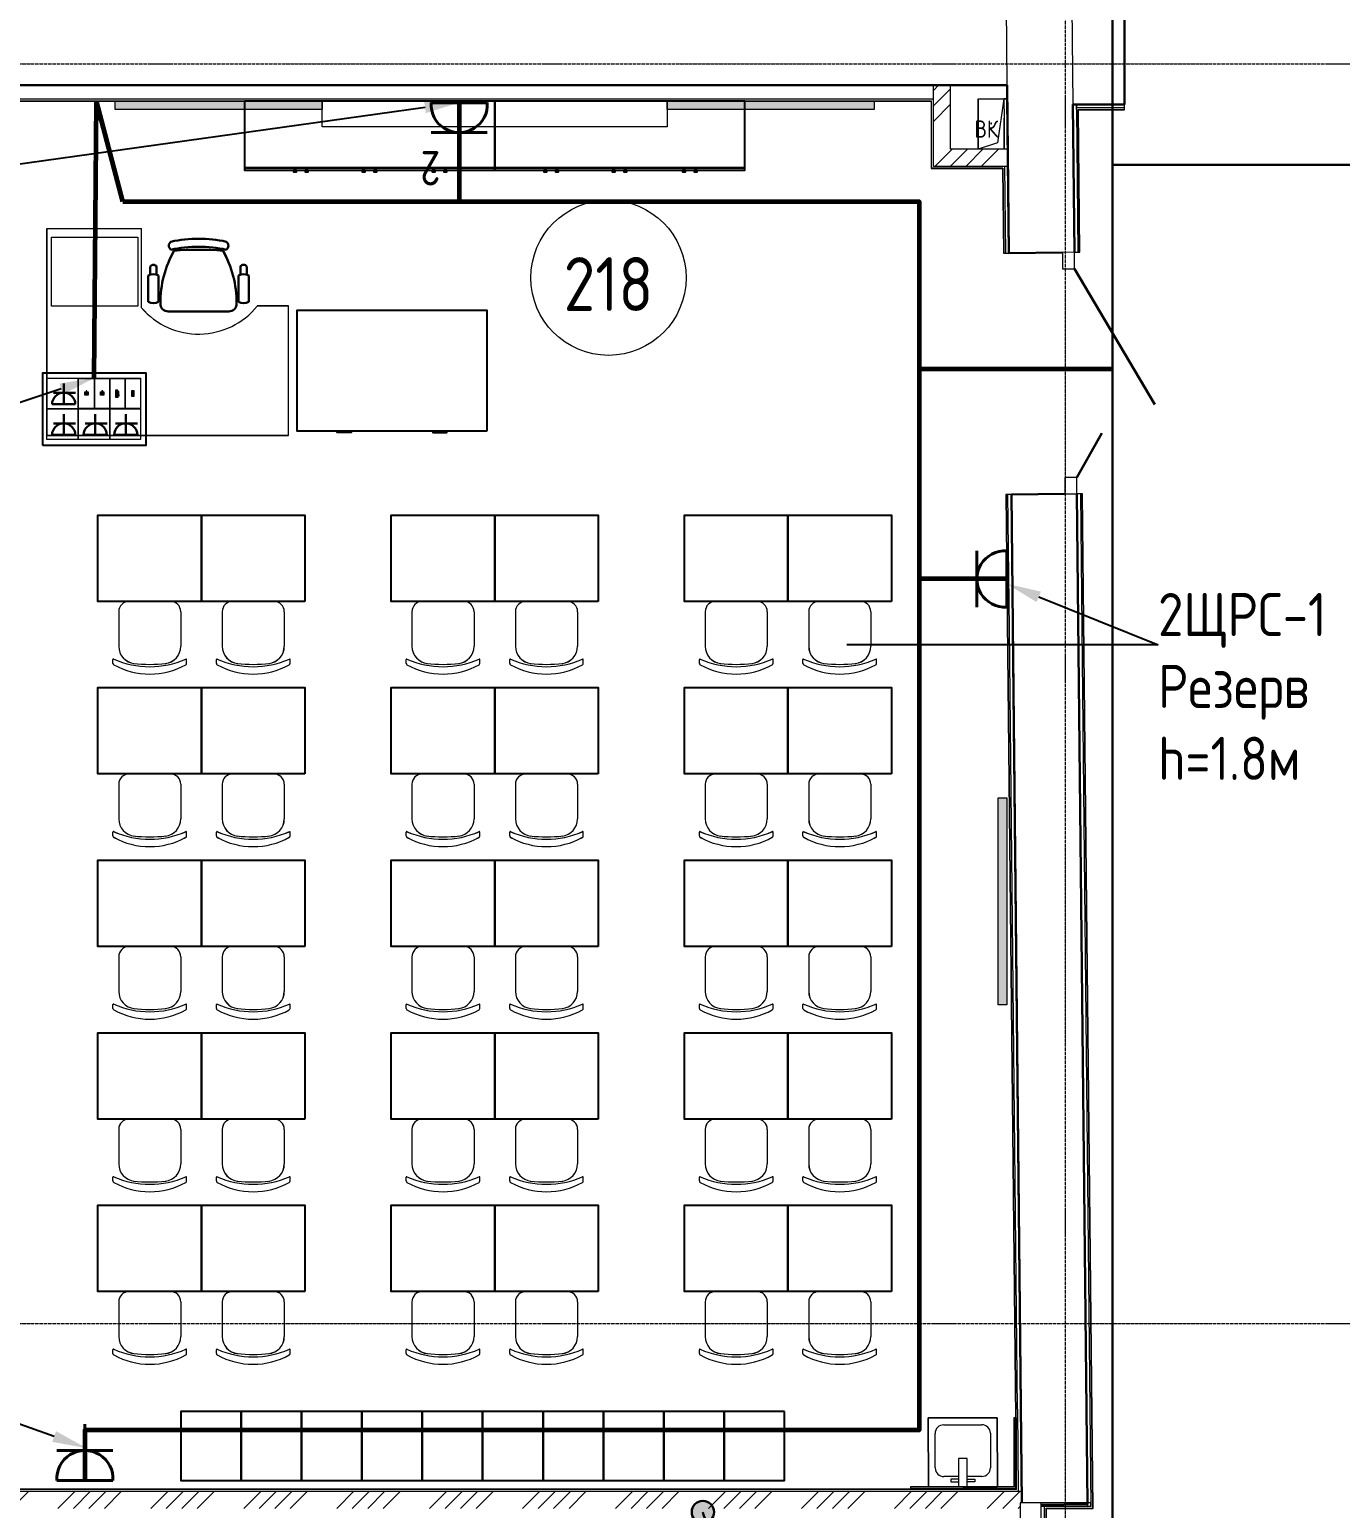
# Model space of a CAD drawing. Header units: millimetres. Extents: x -32 to 417638015, y -35 to 175284279.
# Drawn here: x 784760 to 792359, y 63641 to 72212 of the extents above; entities that cross this region are included whole.
import ezdxf
from ezdxf import colors
from ezdxf.entities.mleader import LeaderData, LeaderLine
from ezdxf.math import Vec2, Vec3

# ---------------------------------------------------------------- set-up
doc = ezdxf.new("R2010")
doc.units = ezdxf.units.MM
doc.linetypes.add('ADSK_Линия сетки', pattern=[25, 20, -2.5, 0, -2.5])
for name, color, linetype, lineweight in [('_ЭМ_В полу', 26, 'Кабель в трубе', 60), ('_ЭМ_гофра', 5, 'Continuous', 60), ('_ЭМ_ТХобщее_слой', 7, 'Continuous', 30), ('Аннотация', 7, 'Continuous', 18), ('Двери', 7, 'Continuous', 9), ('Обобщенные модели', 7, 'Continuous', 18), ('Оси', 253, 'Continuous', 9), ('Сантехника', 7, 'Continuous', 18), ('Стены внутренние', 7, 'Continuous', 18), ('Стены несущие', 7, 'Continuous', 30), ('Стены отделка', 7, 'Continuous', 30), ('Стены перегородки', 7, 'Continuous', 30), ('Стены штриховка', 7, 'Continuous', 9), ('ТХ', 5, 'Continuous', 0), ('ШТРИХОВКА', 252, 'Continuous', 15), ('Электро', 250, 'Continuous', 25), ('ЭМ', 5, 'Continuous', 40), ('ЭМ_Лоток 1_2', 162, 'Continuous', 30), ('ЭОМ_Кабель Быт. розеток', 5, 'Continuous', 30), ('ЭОМ_Кабель для СУП', 150, 'Continuous', 9), ('ЭОМ_Кабельный вывод', 1, 'Continuous', 35)]:
    doc.layers.add(name, color=color, linetype=linetype, lineweight=lineweight)
for name, color, linetype in [('_ЭМ_Надписи', 7, 'Continuous'), ('PDF _СС_розетки', 7, 'Continuous'), ('ВНУТРЯНКА', 1, 'Continuous'), ('ЭОМ_Лотки рабочие', 5, 'Continuous')]:
    doc.layers.add(name, color=color, linetype=linetype)
doc.layers.add('PDF _ЭОМ _розетки', color=7, linetype='Continuous', true_color=0xeb0000)
doc.layers.add('Линии', color=7, linetype='Continuous', lineweight=9, true_color=0x00a600)
doc.styles.add('ELine', font='txt.shx')
doc.styles.add('GOST Common', font='GOST_Common.ttf', dxfattribs={"width": 0.9, "height": 350})
doc.styles.add('GOST Common_5', font='GOST_Common.ttf', dxfattribs={"width": 0.9, "height": 200})
doc.styles.add('ЭОМ', font='isocpeur.ttf', dxfattribs={"width": 0.85, "height": 250})
doc.linetypes.add('Cable in the tray', pattern='A,5,[130,ltypeshp.shx,S=1,R=0,X=0,Y=0],1.5,[130,ltypeshp.shx,S=1.5,R=90,X=0,Y=-1],1,[130,ltypeshp.shx,S=1,R=0,X=0.5,Y=0],5', length=12.5)
doc.linetypes.add('TRAY', pattern='A,12.119257,["_",ELine,S=4.5,R=90,X=0,Y=-1.555839],0.750382,["_",ELine,S=4.5,R=0,X=0,Y=-0.805849],1.314849,["_",ELine,S=4.5,R=0,X=0,Y=-0.805849],2.250029,["_",ELine,S=4.5,R=90,X=0,Y=-1.555839],13.565483', length=30)
doc.linetypes.add('Кабель в трубе', pattern='A,8,[133,ltypeshp.shx,S=1,R=0,X=10,Y=1.3],-3,[130,ltypeshp.shx,S=1.5,R=-45,X=-1.5,Y=0],8', length=19)
pattern_1 = [(45, (686.36, 338.7), (-269.408, 269.408), []), (45, (776.16, 338.7), (-269.408, 269.408), []), (45, (865.96, 338.7), (-269.408, 269.408), []), (45, (955.77, 338.7), (-269.408, 269.408), [])]

# ---------------------------------------------------------------- blocks, each defined once
blk = doc.blocks.new('Стул ученич штабелир №5-7')
at = {"color": 0, "linetype": 'ByBlock', "lineweight": -2}
for p, q in [((-120.1, 0), (120.1, 0)), ((-120.1, 0), (120.1, 0)), ((-179.9, -60), (-179.9, -260.3)), ((-179.9, -60), (-179.9, -260.3)), ((180.1, -60), (180.1, -260.3)), ((180.1, -60), (180.1, -260.3)), ((-213.4, -359), (-213.4, -337.3)), ((-213.4, -359), (-213.4, -337.3)), ((213.6, -359), (213.6, -337.3)), ((213.6, -359), (213.6, -337.3))]:
    blk.add_line(p, q, dxfattribs=at)
for centre, radius, start, end in [((-119.9, -60), 60, 90, 180), ((-119.9, -60), 60, 90, 180), ((120.1, -60), 60, 0, 90), ((120.1, -60), 60, 0, 90), ((-210.4, -337.3), 3, 63.89783, 180), ((-210.4, -337.3), 3, 63.89783, 180), ((0.1, 142.3), 520.8, 246.31951, 293.68049), ((0.1, 142.3), 520.8, 246.31951, 293.68049), ((-79.9, -260.3), 100, 180, 264.25844), ((-79.9, -260.3), 100, 180, 264.25844), ((80.1, -260.3), 100, 275.74156, 0), ((80.1, -260.3), 100, 275.74156, 0), ((210.6, -337.3), 3, 0, 116.10217), ((210.6, -337.3), 3, 0, 116.10217), ((-203.4, -359), 10, 180, 238.06825), ((-203.4, -359), 10, 180, 238.06825), ((0.1, 9), 430.5, 240.99166, 299.00834), ((0.1, 9), 430.5, 240.99166, 299.00834), ((0.1, 435.5), 800.4, 263.24698, 276.75302), ((0.1, 435.5), 800.4, 263.24698, 276.75302), ((203.6, -359), 10, 301.93175, 0), ((203.6, -359), 10, 301.93175, 0)]:
    blk.add_arc(centre, radius, start, end, dxfattribs=at)
blk = doc.blocks.new('Тх 2 этаж')
at = {"lineweight": 0, "true_color": 0x939598}
h = blk.add_hatch(color=252, dxfattribs=at)
h.dxf.hatch_style = 1
h.paths.add_polyline_path([(2066.5, 18042.9), (2066.5, 17992.9), (866.5, 17992.9), (866.5, 18042.9)])
h = blk.add_hatch(color=252, dxfattribs=at)
h.dxf.hatch_style = 1
h.paths.add_polyline_path([(5266.5, 18042.9), (5266.5, 17992.9), (4066.5, 17992.9), (4066.5, 18042.9)])
h = blk.add_hatch(color=252, dxfattribs=at)
h.dxf.hatch_style = 1
h.paths.add_polyline_path([(6035.1, 12804.9), (5985.1, 12804.9), (5985.1, 14004.9), (6035.1, 14004.9)])
at = {"color": 252, "linetype": 'Continuous', "true_color": 0x939598}
for p, q in [((1616.5, 17654.9), (3066.5, 17654.9)), ((3066.5, 17654.9), (4516.5, 17654.9)), ((1069.6, 17082.1), (1069.6, 17036.5)), ((1106.3, 17082), (1106.3, 17036.3)), ((1592, 17082), (1592, 17036.3)), ((1628.7, 17082.1), (1628.7, 17036.5)), ((1057.5, 17030.7), (1057.5, 16879.5)), ((1117.8, 17030.7), (1117.8, 16879.5)), ((1580.5, 17030.7), (1580.5, 16879.5)), ((1640.7, 17030.7), (1640.7, 16879.5)), ((1174.1, 16823.3), (1524.2, 16823.3))]:
    blk.add_line(p, q, dxfattribs=at)
at = {"color": 252, "linetype": 'Continuous', "lineweight": 5, "true_color": 0x939598}
for p, q in [((470.8, 16104.9), (470.8, 17304.9)), ((470.8, 17304.9), (1018.7, 17304.9)), ((1018.7, 16843.9), (1018.7, 17304.9)), ((1870.8, 16854.9), (1689.9, 16854.9)), ((1870.8, 16104.9), (1870.8, 16854.9)), ((1870.8, 16104.9), (1870.8, 16854.9)), ((1870.8, 16104.9), (470.8, 16104.9)), ((470.8, 16104.9), (1870.8, 16104.9))]:
    blk.add_line(p, q, dxfattribs=at)
at = {"color": 252, "lineweight": 0, "true_color": 0x939598}
for points in [[(2066.5, 18042.9), (2066.5, 17992.9), (866.5, 17992.9), (866.5, 18042.9), (2066.5, 18042.9)], [(5266.5, 18042.9), (5266.5, 17992.9), (4066.5, 17992.9), (4066.5, 18042.9), (5266.5, 18042.9)], [(6035.1, 12804.9), (5985.1, 12804.9), (5985.1, 14004.9), (6035.1, 14004.9), (6035.1, 12804.9)]]:
    blk.add_lwpolyline(points, dxfattribs=at)
at = {"color": 252, "linetype": 'Continuous', "true_color": 0x939598}
for points in [[(1616.5, 18042.9), (1616.5, 17642.9), (3066.5, 17642.9), (3066.5, 18042.9)], [(3066.5, 18042.9), (3066.5, 17642.9), (4516.5, 17642.9), (4516.5, 18042.9)], [(1917.8, 17642.9), (1900.5, 17642.9), (1900.5, 17632.6), (1917.8, 17632.6)], [(1985.5, 17642.9), (1968.1, 17642.9), (1968.1, 17632.6), (1985.5, 17632.6)], [(2314.7, 17642.9), (2297.3, 17642.9), (2297.3, 17632.6), (2314.7, 17632.6)], [(2382.4, 17642.9), (2365, 17642.9), (2365, 17632.6), (2382.4, 17632.6)], [(2721.7, 17642.9), (2704.4, 17642.9), (2704.4, 17632.6), (2721.7, 17632.6)], [(2789.4, 17642.9), (2772, 17642.9), (2772, 17632.6), (2789.4, 17632.6)], [(3367.8, 17642.9), (3350.5, 17642.9), (3350.5, 17632.6), (3367.8, 17632.6)], [(3435.5, 17642.9), (3418.1, 17642.9), (3418.1, 17632.6), (3435.5, 17632.6)], [(3764.7, 17642.9), (3747.3, 17642.9), (3747.3, 17632.6), (3764.7, 17632.6)], [(3832.4, 17642.9), (3815, 17642.9), (3815, 17632.6), (3832.4, 17632.6)], [(4171.7, 17642.9), (4154.4, 17642.9), (4154.4, 17632.6), (4171.7, 17632.6)], [(4239.4, 17642.9), (4222, 17642.9), (4222, 17632.6), (4239.4, 17632.6)], [(3020.8, 16129.9), (1920.8, 16129.9), (1920.8, 16829.9), (3020.8, 16829.9)]]:
    blk.add_lwpolyline(points, close=True, dxfattribs=at)
at = {"color": 252, "linetype": 'Continuous', "lineweight": 5, "true_color": 0x939598}
for points in [[(4066.5, 17892.9), (2066.5, 17892.9), (2066.5, 18042.9), (4066.5, 18042.9)], [(497.2, 17253.6), (997.2, 17253.6), (997.2, 16853.6), (497.2, 16853.6)]]:
    blk.add_lwpolyline(points, close=True, dxfattribs=at)
at = {"color": 252, "linetype": 'Continuous', "true_color": 0x939598}
for points in [[(2234.1, 16129.9), (2234.1, 16120.9), (2152.3, 16120.9), (2152.3, 16129.9)], [(2707.5, 16129.9), (2707.5, 16120.9), (2789.4, 16120.9), (2789.4, 16129.9)]]:
    blk.add_lwpolyline(points, dxfattribs=at)
at = {"color": 252, "true_color": 0x939598}
for points in [[(1366.5, 15142.9), (766.5, 15142.9), (766.5, 15642.9), (1366.5, 15642.9)], [(1966.5, 15142.9), (1366.5, 15142.9), (1366.5, 15642.9), (1966.5, 15642.9)], [(3066.5, 15142.9), (2466.5, 15142.9), (2466.5, 15642.9), (3066.5, 15642.9)], [(3666.5, 15142.9), (3066.5, 15142.9), (3066.5, 15642.9), (3666.5, 15642.9)], [(4766.5, 15142.9), (4166.5, 15142.9), (4166.5, 15642.9), (4766.5, 15642.9)], [(5366.5, 15142.9), (4766.5, 15142.9), (4766.5, 15642.9), (5366.5, 15642.9)], [(1366.5, 14142.9), (766.5, 14142.9), (766.5, 14642.9), (1366.5, 14642.9)], [(1966.5, 14142.9), (1366.5, 14142.9), (1366.5, 14642.9), (1966.5, 14642.9)], [(3066.5, 14142.9), (2466.5, 14142.9), (2466.5, 14642.9), (3066.5, 14642.9)], [(3666.5, 14142.9), (3066.5, 14142.9), (3066.5, 14642.9), (3666.5, 14642.9)], [(4766.5, 14142.9), (4166.5, 14142.9), (4166.5, 14642.9), (4766.5, 14642.9)], [(5366.5, 14142.9), (4766.5, 14142.9), (4766.5, 14642.9), (5366.5, 14642.9)], [(1366.5, 13142.9), (766.5, 13142.9), (766.5, 13642.9), (1366.5, 13642.9)], [(1966.5, 13142.9), (1366.5, 13142.9), (1366.5, 13642.9), (1966.5, 13642.9)], [(3066.5, 13142.9), (2466.5, 13142.9), (2466.5, 13642.9), (3066.5, 13642.9)], [(3666.5, 13142.9), (3066.5, 13142.9), (3066.5, 13642.9), (3666.5, 13642.9)], [(4766.5, 13142.9), (4166.5, 13142.9), (4166.5, 13642.9), (4766.5, 13642.9)], [(5366.5, 13142.9), (4766.5, 13142.9), (4766.5, 13642.9), (5366.5, 13642.9)], [(1366.5, 12142.9), (766.5, 12142.9), (766.5, 12642.9), (1366.5, 12642.9)], [(1966.5, 12142.9), (1366.5, 12142.9), (1366.5, 12642.9), (1966.5, 12642.9)], [(3066.5, 12142.9), (2466.5, 12142.9), (2466.5, 12642.9), (3066.5, 12642.9)], [(3666.5, 12142.9), (3066.5, 12142.9), (3066.5, 12642.9), (3666.5, 12642.9)], [(4766.5, 12142.9), (4166.5, 12142.9), (4166.5, 12642.9), (4766.5, 12642.9)], [(5366.5, 12142.9), (4766.5, 12142.9), (4766.5, 12642.9), (5366.5, 12642.9)], [(1366.5, 11142.9), (766.5, 11142.9), (766.5, 11642.9), (1366.5, 11642.9)], [(1966.5, 11142.9), (1366.5, 11142.9), (1366.5, 11642.9), (1966.5, 11642.9)], [(3066.5, 11142.9), (2466.5, 11142.9), (2466.5, 11642.9), (3066.5, 11642.9)], [(3666.5, 11142.9), (3066.5, 11142.9), (3066.5, 11642.9), (3666.5, 11642.9)], [(4766.5, 11142.9), (4166.5, 11142.9), (4166.5, 11642.9), (4766.5, 11642.9)], [(5366.5, 11142.9), (4766.5, 11142.9), (4766.5, 11642.9), (5366.5, 11642.9)]]:
    blk.add_lwpolyline(points, close=True, dxfattribs=at)
for points in [[(1596.5, 10447.8), (1246.5, 10447.8), (1246.5, 10047.8), (1596.5, 10047.8), (1596.5, 10447.8)], [(1946.5, 10447.8), (1596.5, 10447.8), (1596.5, 10047.8), (1946.5, 10047.8), (1946.5, 10447.8)], [(2296.5, 10447.8), (1946.5, 10447.8), (1946.5, 10047.8), (2296.5, 10047.8), (2296.5, 10447.8)], [(2646.5, 10447.8), (2296.5, 10447.8), (2296.5, 10047.8), (2646.5, 10047.8), (2646.5, 10447.8)], [(2996.5, 10447.8), (2646.5, 10447.8), (2646.5, 10047.8), (2996.5, 10047.8), (2996.5, 10447.8)], [(3346.5, 10447.8), (2996.5, 10447.8), (2996.5, 10047.8), (3346.5, 10047.8), (3346.5, 10447.8)], [(3696.5, 10447.8), (3346.5, 10447.8), (3346.5, 10047.8), (3696.5, 10047.8), (3696.5, 10447.8)], [(4046.5, 10447.8), (3696.5, 10447.8), (3696.5, 10047.8), (4046.5, 10047.8), (4046.5, 10447.8)], [(4396.5, 10447.8), (4046.5, 10447.8), (4046.5, 10047.8), (4396.5, 10047.8), (4396.5, 10447.8)], [(4746.5, 10447.8), (4396.5, 10447.8), (4396.5, 10047.8), (4746.5, 10047.8), (4746.5, 10447.8)]]:
    blk.add_lwpolyline(points, dxfattribs=at)
at = {"color": 252, "linetype": 'Continuous', "true_color": 0x939598}
for centre, radius, start, end in [((1349.9, 16497.6), 747.5, 77.60199, 102.39777), ((1752.6, 16871.7), 624.5, 150.90677, 180.12147), ((1205.2, 17204.4), 28.1, 124.29147, 235.70827), ((1349.9, 16451.1), 747.5, 77.60199, 102.39777), ((1349.9, 15419.3), 1761.9, 85.39382, 94.65462), ((945.7, 16871.7), 624.5, 359.87797, 29.10589), ((1494.5, 17204.4), 28.1, 304.29007, 55.70964), ((1087.9, 17073.5), 20.2, 24.89545, 155.33537), ((1610.4, 17073.6), 20.2, 24.89545, 155.33537), ((1087.7, 16980.7), 58.4, 58.95098, 121.04877), ((1610.6, 16980.7), 58.4, 58.95101, 121.04877), ((1087.7, 16929.6), 58.4, 238.95097, 301.04877), ((1173.5, 16868.7), 45.4, 177.81347, 270.74787), ((1524.8, 16868.7), 45.4, 269.25187, 2.18664), ((1610.6, 16929.6), 58.4, 238.95097, 301.04877)]:
    blk.add_arc(centre, radius, start, end, dxfattribs=at)
at = {"color": 252, "linetype": 'Continuous', "lineweight": 5, "true_color": 0x939598}
blk.add_arc((1349.8, 17129.2), 437, 220.76329, 321.11011, dxfattribs=at)
at = {"layer": 'ТХ', "color": 252, "lineweight": 0, "true_color": 0x939598}
for p in [(1066.5, 15142.9), (1666.5, 15142.9), (2766.5, 15142.9), (3366.5, 15142.9), (4466.5, 15142.9), (5066.5, 15142.9), (1066.5, 14142.9), (1666.5, 14142.9), (2766.5, 14142.9), (3366.5, 14142.9), (4466.5, 14142.9), (5066.5, 14142.9), (1066.5, 13142.9), (1666.5, 13142.9), (2766.5, 13142.9), (3366.5, 13142.9), (4466.5, 13142.9), (5066.5, 13142.9), (1066.5, 12142.9), (1666.5, 12142.9), (2766.5, 12142.9), (3366.5, 12142.9), (4466.5, 12142.9), (5066.5, 12142.9), (1066.5, 11142.9), (1666.5, 11142.9), (2766.5, 11142.9), (3366.5, 11142.9), (4466.5, 11142.9), (5066.5, 11142.9)]:
    blk.add_blockref('Стул ученич штабелир №5-7', p, dxfattribs=at)
blk = doc.blocks.new('План 2 этажа')
h = blk.add_hatch()
h.set_pattern_fill('ANSI34', color=8, scale=20)
h.set_pattern_definition(pattern_1)
h.paths.add_polyline_path([(19.741, 20088.461), (19.741, 20460.041), (-80.259, 20460.041), (-80.259, 19988.461), (352.648, 19988.461), (351.608, 20088.461)])
h = blk.add_hatch()
h.set_pattern_fill('ANSI34', color=8, scale=20)
h.set_pattern_definition(pattern_1)
h.paths.add_polyline_path([(-5597.187, 12310.927), (-5596.674, 12210.927), (-5444.077, 12210.927), (-5404.077, 12210.927), (423.245, 12210.927), (423.245, 12243.182), (433.183, 12243.182), (432.479, 12310.927), (-213.042, 12310.927)])
h.paths.add_polyline_path([(78.245, 11932.482), (78.245, 12210.927), (-21.755, 12210.927), (-21.755, 11832.482), (423.245, 11832.482), (423.245, 11932.482)])
at = {"layer": 'Двери', "color": 8}
for p, q in [((737.839, 19491.181), (667.843, 19490.454)), ((667.843, 19490.454), (668.831, 19395.459)), ((738.827, 19396.187), (737.839, 19491.181)), ((668.831, 19395.459), (738.827, 19396.187)), ((751.408, 18186.252), (681.412, 18185.524)), ((681.412, 18185.524), (682.399, 18090.529)), ((752.396, 18091.257), (751.408, 18186.252)), ((682.399, 18090.529), (752.396, 18091.257))]:
    blk.add_line(p, q, dxfattribs=at)
at = {"layer": 'Двери', "color": 8, "lineweight": 30}
for p, q in [((738.827, 19396.187), (1204.541, 18608.573)), ((751.408, 18186.252), (896.244, 18443.249))]:
    blk.add_line(p, q, dxfattribs=at)
at = {"layer": 'Линии', "color": 8}
blk.add_circle((-1963.544, 19343.994), 450, dxfattribs=at)
at = {"layer": 'Обобщенные модели', "color": 8}
for p, q in [((179.727, 20088.461), (179.727, 20380.041)), ((179.727, 20380.041), (179.727, 20088.461)), ((328.524, 20380.041), (292.227, 20125.961)), ((329.727, 20269.258), (329.727, 20088.461)), ((329.727, 20088.461), (329.727, 20269.258)), ((292.227, 20125.961), (179.727, 20088.461))]:
    blk.add_line(p, q, dxfattribs=at)
for start, end in [(0, 180), (120, 180), (180, 0), (240, 345), (15, 90)]:
    blk.add_arc((254.727, 20238.461), 2.5, start, end, dxfattribs=at)
at = {"layer": 'Оси', "color": 8, "linetype": 'ADSK_Линия сетки'}
for p, q in [((685.923, -4690.674), (685.923, 44561.698)), ((-9428.371, 20583.7), (56691.21, 20583.7)), ((-9428.371, 13283.7), (56691.21, 13283.7))]:
    blk.add_line(p, q, dxfattribs=at)
at = {"layer": 'Сантехника', "color": 8}
for p, q in [((290.049, 12736.523), (-109.949, 12735.328)), ((-109.949, 12735.328), (290.049, 12736.523)), ((-109.949, 12735.328), (-108.756, 12335.927)), ((-108.756, 12335.927), (-109.949, 12735.328)), ((-19.829, 12695.598), (200.169, 12696.255)), ((291.244, 12336.525), (290.049, 12736.523)), ((290.049, 12736.523), (291.244, 12336.525)), ((-69.082, 12445.448), (-69.68, 12645.449)), ((250.318, 12646.405), (250.916, 12446.404)), ((115.752, 12501.014), (65.752, 12500.865)), ((65.752, 12500.865), (66.245, 12335.927)), ((116.245, 12336.002), (115.752, 12501.014)), ((66.066, 12395.852), (-18.933, 12395.598)), ((66.111, 12380.852), (21.111, 12380.718)), ((21.111, 12380.718), (21.156, 12365.718)), ((21.156, 12365.718), (66.156, 12365.853)), ((201.065, 12396.255), (116.066, 12396.001)), ((116.111, 12381.002), (161.11, 12381.136)), ((161.155, 12366.136), (116.156, 12366.002)), ((161.11, 12381.136), (161.155, 12366.136)), ((91.245, 12335.927), (291.244, 12336.525)), ((291.244, 12336.525), (91.245, 12335.927))]:
    blk.add_line(p, q, dxfattribs=at)
for centre, start, end in [((-19.68, 12645.598), 90.1712153, 180.1712153), ((200.318, 12646.255), 0.1712153, 90.1712153), ((-19.082, 12445.597), 180.1712153, 270.1712153), ((200.916, 12446.255), 270.1712153, 0.1712153)]:
    blk.add_arc(centre, 50, start, end, dxfattribs=at)
at = {"layer": 'Стены внутренние', "color": 8}
for p, q in [((347.745, 20460.041), (342.976, 20918.7)), ((722.996, 20918.7), (728.923, 20348.7))]:
    blk.add_line(p, q, dxfattribs=at)
at = {"layer": 'Стены несущие', "color": 8}
for p, q in [((1028.468, 20348.7), (1028.468, 20918.7)), ((-5639.01, 20460.041), (347.745, 20460.041)), ((347.745, 20460.041), (357.86, 19487.23)), ((357.86, 19487.23), (348.576, 20380.05)), ((728.923, 20348.7), (1028.468, 20348.7)), ((737.839, 19491.181), (728.923, 20348.7)), ((357.86, 19487.23), (667.843, 19490.454)), ((682.399, 18090.529), (372.416, 18087.306)), ((372.416, 18087.306), (433.183, 12243.182)), ((752.396, 18091.257), (813.287, 12235.158)), ((433.183, 12243.182), (380.516, 17308.348)), ((543.245, 12232.35), (813.287, 12235.158))]:
    blk.add_line(p, q, dxfattribs=at)
at = {"layer": 'Стены отделка', "color": 8, "lineweight": 9}
for p, q in [((19.741, 20088.461), (19.741, 20460.041)), ((347.745, 20380.041), (347.745, 20460.041)), ((-5639.01, 20380.041), (-80.259, 20380.041)), ((-5419.777, 20368.041), (-92.259, 20368.041)), ((179.727, 20380.041), (347.745, 20380.041)), ((348.576, 20380.05), (328.577, 20379.842)), ((328.577, 20379.842), (329.727, 20269.258)), ((748.922, 20348.908), (728.923, 20348.7)), ((749.236, 20318.7), (748.922, 20348.908)), ((1028.468, 20348.7), (748.924, 20348.7)), ((748.924, 20348.7), (748.924, 20328.7)), ((1028.468, 20328.7), (748.924, 20328.7)), ((761.257, 20316.7), (1028.468, 20316.7)), ((769.838, 19491.514), (761.257, 20316.7)), ((1028.468, 20316.7), (1028.468, 20348.7)), ((351.608, 20088.461), (19.741, 20088.461)), ((320.771, 19976.461), (325.862, 19486.898)), ((325.862, 19486.898), (357.86, 19487.23)), ((737.839, 19491.181), (769.838, 19491.514)), ((372.416, 18087.306), (340.418, 18086.973)), ((340.418, 18086.973), (396.058, 12735.927)), ((360.517, 17308.14), (352.417, 18087.098)), ((380.516, 17308.348), (372.416, 18087.306)), ((784.394, 18091.59), (752.396, 18091.257)), ((752.396, 18091.257), (752.396, 18091.257)), ((772.395, 18091.465), (780.494, 17312.507)), ((845.517, 12213.182), (784.394, 18091.59)), ((407.538, 12785.927), (412.477, 12310.927)), ((386.958, 12735.927), (386.958, 12335.927)), ((395.538, 12735.927), (386.958, 12735.927)), ((-5597.187, 12310.927), (-213.042, 12310.927)), ((-213.042, 12322.927), (-5565.249, 12322.927)), ((386.958, 12335.927), (-213.042, 12335.927)), ((-213.042, 12335.927), (-213.042, 12322.927)), ((-213.042, 12310.927), (432.479, 12310.927)), ((833.225, 12243.182), (543.245, 12243.182)), ((833.413, 12223.182), (543.245, 12223.182)), ((563.245, 11683.182), (563.245, 12223.182)), ((575.245, 12211.182), (843.538, 12211.182)), ((575.245, 11223.182), (575.245, 12211.182)), ((813.287, 12235.158), (813.412, 12223.153)), ((813.412, 12223.153), (833.411, 12223.361)), ((833.225, 12223.182), (833.225, 12243.182)), ((833.411, 12223.361), (833.413, 12223.182))]:
    blk.add_line(p, q, dxfattribs=at)
for points in [[(352.648, 19988.461), (-80.259, 19988.461), (-80.259, 20460.041)], [(-92.259, 20368.041), (-92.259, 19976.461), (320.771, 19976.461)]]:
    blk.add_lwpolyline(points, dxfattribs=at)
at = {"layer": 'Стены перегородки', "color": 8, "lineweight": 18}
for p, q in [((543.245, 12243.182), (423.245, 12243.182)), ((423.245, 12243.182), (423.245, 11683.182)), ((543.245, 12243.182), (543.245, 11223.182))]:
    blk.add_line(p, q, dxfattribs=at)
at = {"layer": 'Стены штриховка', "color": 8}
for p, q in [((-5421.777, 20370.041), (-90.259, 20370.041)), ((749.236, 20318.7), (757.838, 19491.389)), ((759.236, 20318.7), (1028.468, 20318.7)), ((767.838, 19491.493), (759.236, 20318.7)), ((322.75, 19978.461), (327.861, 19486.919)), ((332.647, 19988.461), (337.861, 19487.022)), ((342.418, 18086.994), (398.058, 12735.927)), ((843.538, 12211.182), (782.394, 18091.569)), ((407.538, 12785.927), (360.517, 17308.14)), ((780.494, 17312.507), (833.411, 12223.361)), ((395.538, 12735.927), (401.958, 12735.927)), ((395.958, 12326.927), (395.958, 12735.927)), ((401.958, 12320.927), (401.958, 12735.927)), ((-213.042, 12320.927), (-5567.238, 12320.927)), ((395.958, 12326.927), (-213.042, 12326.927)), ((-213.042, 12322.927), (-213.042, 12320.927)), ((401.958, 12320.927), (-213.042, 12320.927)), ((573.245, 12213.182), (845.517, 12213.182)), ((573.245, 11223.182), (573.245, 12213.182)), ((843.538, 12211.182), (845.538, 12211.182)), ((845.538, 12211.182), (845.517, 12213.182))]:
    blk.add_line(p, q, dxfattribs=at)
blk.add_lwpolyline([(322.75, 19978.461), (-90.259, 19978.461), (-90.259, 20370.041)], dxfattribs=at)
at = {"layer": 'ЭОМ_Лотки рабочие'}
blk.add_blockref('Тх 2 этаж', (-5689.424, 2325.176), dxfattribs=at)
at = {"layer": 'Аннотация', "color": 8, "insert": (158.204, 20255.628), "char_height": 100, "width": 156.348, "attachment_point": 1, "line_spacing_factor": 1.022766, "style": 'GOST Common_5'}
blk.add_mtext('\\pxt3.6,7.2,10.8,14.4,18,21.6,25.2,28.8,32.4,36,39.6,43.2,46.8,50.4,54,57.6,61.2,64.8,68.4,72,75.6,79.2,82.8,86.4,90,93.6,97.2,100.8,104.4,108,111.6,115.2;{ВК}', dxfattribs=at)
at = {"layer": 'Аннотация', "color": 8, "lineweight": 9, "insert": (-1963.544, 19307.046), "char_height": 312.5, "width": 520.21112, "attachment_point": 5, "line_spacing_factor": 1.022766, "style": 'GOST Common'}
blk.add_mtext('218', dxfattribs=at)
blk = doc.blocks.new('_ЭМ_ТХ2_2ЭТАЖнов')
at = {"color": 252, "linetype": 'Continuous', "true_color": 0x939598}
for p, q in [((1741.1, 19646.4), (3191.1, 19646.4)), ((3191.1, 19646.4), (4641.1, 19646.4)), ((1194.2, 19073.6), (1194.2, 19028)), ((1231, 19073.5), (1231, 19027.8)), ((1716.6, 19073.5), (1716.6, 19027.8)), ((1753.4, 19073.6), (1753.4, 19028)), ((1182.2, 19022.2), (1182.2, 18871)), ((1242.4, 19022.2), (1242.4, 18871)), ((1705.2, 19022.2), (1705.2, 18871)), ((1765.4, 19022.2), (1765.4, 18871)), ((1298.7, 18814.7), (1648.9, 18814.7))]:
    blk.add_line(p, q, dxfattribs=at)
at = {"color": 252, "linetype": 'Continuous', "lineweight": 5, "true_color": 0x939598}
for p, q in [((595.5, 18096.3), (595.5, 19296.3)), ((595.5, 19296.3), (1143.4, 19296.3)), ((1143.4, 18835.4), (1143.4, 19296.3)), ((1995.5, 18846.3), (1814.6, 18846.3)), ((1995.5, 18096.3), (1995.5, 18846.3)), ((1995.5, 18096.3), (1995.5, 18846.3)), ((1995.5, 18096.3), (595.5, 18096.3)), ((595.5, 18096.3), (1995.5, 18096.3))]:
    blk.add_line(p, q, dxfattribs=at)
at = {"color": 252, "linetype": 'Continuous', "true_color": 0x939598}
for centre, radius, start, end in [((1329.9, 19195.9), 28.1, 124.29147, 235.70827), ((1474.5, 18489), 747.5, 77.60199, 102.39777), ((1619.2, 19195.9), 28.1, 304.29007, 55.70964), ((1877.2, 18863.2), 624.5, 150.90677, 180.12147), ((1474.5, 18442.6), 747.5, 77.60199, 102.39777), ((1474.5, 17410.7), 1761.9, 85.39382, 94.65462), ((1070.4, 18863.2), 624.5, 359.87797, 29.10589), ((1212.3, 18972.2), 58.4, 58.95098, 121.04877), ((1212.6, 19065), 20.2, 24.89545, 155.33537), ((1735.3, 18972.2), 58.4, 58.95101, 121.04877), ((1735, 19065.1), 20.2, 24.89545, 155.33537), ((1212.3, 18921), 58.4, 238.95097, 301.04877), ((1298.1, 18860.2), 45.4, 177.81347, 270.74787), ((1649.5, 18860.2), 45.4, 269.25187, 2.18664), ((1735.3, 18921), 58.4, 238.95097, 301.04877)]:
    blk.add_arc(centre, radius, start, end, dxfattribs=at)
at = {"color": 252, "linetype": 'Continuous', "lineweight": 5, "true_color": 0x939598}
blk.add_arc((1474.4, 19120.7), 437, 220.76329, 321.11011, dxfattribs=at)
at = {"layer": 'ТХ', "color": 252, "lineweight": 0, "true_color": 0x939598}
for p in [(1191.1, 17134.3), (1791.1, 17134.3), (2891.1, 17134.3), (3491.1, 17134.3), (4591.1, 17134.3), (5191.1, 17134.3), (1191.1, 16134.3), (1791.1, 16134.3), (2891.1, 16134.3), (3491.1, 16134.3), (4591.1, 16134.3), (5191.1, 16134.3), (1191.1, 15134.3), (1791.1, 15134.3), (2891.1, 15134.3), (3491.1, 15134.3), (4591.1, 15134.3), (5191.1, 15134.3), (1191.1, 14134.3), (1791.1, 14134.3), (2891.1, 14134.3), (3491.1, 14134.3), (4591.1, 14134.3), (5191.1, 14134.3), (1191.1, 13134.3), (1791.1, 13134.3), (2891.1, 13134.3), (3491.1, 13134.3), (4591.1, 13134.3), (5191.1, 13134.3)]:
    blk.add_blockref('Стул ученич штабелир №5-7', p, dxfattribs=at)
blk = doc.blocks.new('*U764')
at = {"lineweight": -2}
h = blk.add_hatch(color=0, dxfattribs=at)
h.dxf.hatch_style = 1
edge = h.paths.add_edge_path()
edge.add_arc((0, 0), 65, 0, 360)
at = {"color": 0, "lineweight": -2}
blk.add_lwpolyline([(0, 0, -0.089362), (-24.4, -59.3, -0.105459), (-62.7, -98.1, -0.18734), (-130.1, -112.5, 0.159257), (-209.4, -125, 0.13816), (-280, -190.5, 0.121425), (-313, -294.4)], format="xyb", dxfattribs=at)
blk.add_circle((0, 0), 65, dxfattribs=at)
at = {"color": 7, "style": 'GOST Common', "width": 0.9}
blk.add_attdef('ОБОРУДОВАНИЕ', (25.5, 446.9), '', height=250, dxfattribs=at)
blk = doc.blocks.new('розетк для люка')
at = {"layer": 'ВНУТРЯНКА', "color": 5, "lineweight": 30, "ltscale": 100, "transparency": 33554687}
blk.add_line((-67.1, -58.8), (-67.1, 69), dxfattribs=at)
at = {"layer": 'Электро', "color": 5, "lineweight": 30, "transparency": 33554687}
for p, q in [((0, 0), (-120.1, 0)), ((0, 67.3), (0, -67.3))]:
    blk.add_line(p, q, dxfattribs=at)
blk.add_ellipse((0.1, 0), major_axis=(47.6, 47.6), ratio=1, start_param=0.787621, end_param=3.924768, dxfattribs=at)
blk = doc.blocks.new('Люк на 6 мест')
h = blk.add_hatch(color=256)
h.dxf.hatch_style = 1
h.paths.add_polyline_path([(-284.6, 515.7), (-284.6, 526.8), (-319.2, 527), (-319.2, 515.9)])
h = blk.add_hatch(color=256)
h.dxf.hatch_style = 1
h.paths.add_polyline_path([(-323.7, 435.1), (-323.7, 435.1), (-313, 442.8), (-289.1, 442.7), (-279.4, 435), (-279.4, 435), (-279.3, 422.8), (-323.6, 422.8)])
h = blk.add_hatch(color=256)
h.dxf.hatch_style = 1
h.paths.add_polyline_path([(-311.7, 334.8), (-311.7, 341.7), (-317.2, 341.7), (-317.3, 347.2), (-311.8, 347.2), (-311.8, 354.1), (-292.5, 354.1), (-292.5, 334.9)])
h = blk.add_hatch(color=256)
h.dxf.hatch_style = 1
h.paths.add_polyline_path([(-311.3, 243.2), (-311.3, 250.1), (-316.8, 250.1), (-316.8, 255.6), (-311.3, 255.6), (-311.3, 262.4), (-292, 262.5), (-292, 243.2)])
for p, q in [((-323.6, 422.8), (-323.7, 435.1)), ((-323.7, 435.1), (-323.7, 435.1)), ((-289.1, 442.7), (-296.8, 442.7)), ((-296.8, 442.7), (-296.8, 435)), ((-289.1, 435), (-289.1, 442.7)), ((-289.1, 435), (-279.4, 435)), ((-279.4, 435), (-279.3, 422.8)), ((-279.3, 422.8), (-323.6, 422.8))]:
    blk.add_line(p, q)
for points in [[(-215.5, 477.1), (-388.3, 476.8), (-388.3, 565.7), (-215.5, 566)], [(-284.6, 526.8), (-284.6, 515.7), (-319.2, 515.9), (-319.2, 527)], [(-215.5, 388.2), (-388.3, 387.9), (-388.3, 476.8), (-215.5, 477.1)], [(-215.5, 299.3), (-388.3, 299), (-388.3, 387.9), (-215.5, 388.2)], [(-215.8, 205.5), (-388.7, 205.1), (-388.3, 299), (-215.5, 299.3)]]:
    blk.add_lwpolyline(points, close=True)
for points in [[(-311.8, 347.2), (-317.3, 347.2), (-317.2, 341.7), (-311.7, 341.7)], [(-311.8, 347.2), (-311.8, 354.1), (-292.5, 354.1)], [(-292.5, 354.1), (-292.5, 334.9), (-311.7, 334.8), (-311.7, 341.7)], [(-292, 262.5), (-292, 243.2), (-311.3, 243.2), (-311.3, 250.1)], [(-311.3, 255.6), (-311.3, 262.4), (-292, 262.5)], [(-311.3, 255.6), (-316.8, 255.6), (-316.8, 250.1), (-311.3, 250.1)]]:
    blk.add_lwpolyline(points)
at = {"layer": 'PDF _СС_розетки', "linetype": 'Continuous', "lineweight": 20, "transparency": 33554687}
for points in [[(-391.2, 566), (-213.4, 566), (-213.4, 388.2), (-391.2, 388.2)], [(-391.2, 388.2), (-213.4, 388.2), (-213.4, 205.3), (-391.2, 205.3)], [(-391.2, 388.2), (-213.4, 388.2), (-213.4, 205.3), (-391.2, 205.3)], [(-391.2, 205.3), (-213.4, 205.3), (-213.4, 22.4), (-391.2, 22.4)]]:
    blk.add_lwpolyline(points, close=True, dxfattribs=at)
at = {"layer": 'PDF _ЭОМ _розетки', "color": 3, "linetype": 'Continuous', "lineweight": 25, "transparency": 33554687}
blk.add_lwpolyline([(0, 0), (-421.6, 0), (-421.6, 596.5), (0, 596.5)], close=True, dxfattribs=at)
at = {"layer": 'PDF _ЭОМ _розетки', "color": 7, "linetype": 'Continuous', "lineweight": 20, "transparency": 33554687}
for points in [[(-35.6, 388.2), (-213.4, 388.2), (-213.4, 566), (-35.6, 566)], [(-35.6, 205.3), (-213.4, 205.3), (-213.4, 388.2), (-35.6, 388.2)], [(-35.6, 22.4), (-213.4, 22.4), (-213.4, 205.3), (-35.6, 205.3)]]:
    blk.add_lwpolyline(points, close=True, dxfattribs=at)
at = {"layer": 'ВНУТРЯНКА', "color": 5, "lineweight": 30, "ltscale": 100, "transparency": 33554687}
for p, q in [((-129, 244.7), (-129, 372.6)), ((-128.8, 244.7), (-128.8, 372.6)), ((-306.8, 61.8), (-306.8, 189.7)), ((-306.6, 61.8), (-306.6, 189.7)), ((-128.8, 61.8), (-128.8, 189.7))]:
    blk.add_line(p, q, dxfattribs=at)
at = {"layer": 'ВНУТРЯНКА', "color": 1, "lineweight": 30, "ltscale": 100, "transparency": 33554687}
blk.add_line((-129, 61.8), (-129, 189.7), dxfattribs=at)
at = {"layer": 'Электро', "color": 5, "lineweight": 30, "transparency": 33554687}
for p, q in [((-61.9, 370.8), (-61.9, 236.3)), ((-61.7, 370.8), (-61.7, 236.3)), ((-61.9, 303.6), (-181.9, 303.6)), ((-61.7, 303.6), (-181.8, 303.6)), ((-239.5, 188), (-239.5, 53.4)), ((-61.7, 188), (-61.7, 53.4)), ((-239.7, 120.7), (-359.7, 120.7)), ((-239.5, 120.7), (-359.6, 120.7)), ((-61.7, 120.7), (-181.8, 120.7))]:
    blk.add_line(p, q, dxfattribs=at)
at = {"layer": 'Электро', "color": 1, "lineweight": 30, "transparency": 33554687}
for p, q in [((-239.7, 188), (-239.7, 53.4)), ((-61.9, 188), (-61.9, 53.4)), ((-61.9, 120.7), (-181.9, 120.7))]:
    blk.add_line(p, q, dxfattribs=at)
at = {"layer": 'Электро', "color": 5, "lineweight": 30, "transparency": 33554687}
for centre in [(-61.7, 303.6), (-61.6, 303.6), (-239.5, 120.7), (-239.4, 120.7), (-61.6, 120.7)]:
    blk.add_ellipse(centre, major_axis=(47.6, 47.6), ratio=1, start_param=0.787621, end_param=3.924768, dxfattribs=at)
at = {"layer": 'Электро', "color": 1, "lineweight": 30, "transparency": 33554687}
blk.add_ellipse((-61.7, 120.7), major_axis=(47.6, 47.6), ratio=1, start_param=0.787621, end_param=3.924768, dxfattribs=at)
at = {"color": 5, "linetype": 'TRAY', "lineweight": 53, "transparency": 33554687}
blk.add_blockref('розетк для люка', (-61.9, 480.3), dxfattribs=at)
blk = doc.blocks.new('1м розетка IP20')
at = {"layer": 'ЭМ', "color": 5}
for p, q in [((-10.5, 162.7), (-10.5, -162.7)), ((163.1, 162.7), (163.1, -162.7)), ((-10.5, 0), (315.5, 0))]:
    blk.add_line(p, q, dxfattribs=at)
blk.add_arc((0, 0), 163.1, 266.31959, 93.68041, dxfattribs=at)
blk = doc.blocks.new('2м розетка IP20')
at = {"layer": 'ЭМ', "color": 5}
for p, q in [((-494124.5, -357092.4), (-494124.5, -356766.5)), ((-494287.3, -356918.9), (-493961.8, -356918.9)), ((-494287.3, -357092.4), (-493961.8, -357092.4))]:
    blk.add_line(p, q, dxfattribs=at)
blk.add_arc((-494124.5, -357082), 163.1, 356.31959, 183.68041, dxfattribs=at)
at = {"layer": 'ЭОМ_Кабель Быт. розеток', "color": 7, "insert": (-494016.1, -356612.2), "char_height": 200, "attachment_point": 1, "style": 'ЭОМ'}
blk.add_mtext_dynamic_manual_height_columns('2', width=91.256, gutter_width=1250, heights=[0], dxfattribs=at)

msp = doc.modelspace()

# ---------------------------------------------------------------- block references
at = {"layer": 'ШТРИХОВКА'}
msp.add_blockref('План 2 этажа', (790079.3, 51429.5), dxfattribs=at)

# ---------------------------------------------------------------- next in the draw order: linework, layer by layer
at = {"layer": '_ЭМ_В полу', "ltscale": 25, "elevation": -64.3}
msp.add_lwpolyline([(785133.6, 70191.5), (785148, 71797.6)], dxfattribs=at)
at = {"layer": '_ЭМ_гофра', "linetype": 'ByBlock'}
for points in [[(785300.6, 71215.9), (785148, 71797.6)], [(787250.4, 71788), (787250.4, 71215.9)], [(785300.6, 71215.9), (789916.3, 71215.9), (789916.3, 64093.3), (785080.3, 64093.3), (785080.3, 63800.5)], [(789916.3, 70244.6), (791038.4, 70244.6)], [(790424.8, 69027.4), (789916.3, 69027.4)]]:
    msp.add_lwpolyline(points, dxfattribs=at)
at = {"layer": 'ЭМ_Лоток 1_2', "linetype": 'Cable in the tray', "ltscale": 50}
for points in [[(791038.4, 74617.7), (791038.4, 61604), (838862.7, 61604)], [(793342.3, 71427.2), (791038.4, 71427.2)]]:
    msp.add_lwpolyline(points, dxfattribs=at)

# ---------------------------------------------------------------- next in the draw order: block references
at = {"layer": '_ЭМ_ТХобщее_слой', "lineweight": 50}
msp.add_blockref('_ЭМ_ТХ2_2ЭТАЖнов', (784265.3, 51763.2), dxfattribs=at)
at = {"layer": 'ЭМ'}
for p, rotation in [((790414.4, 69027.4), 180.0000000000092), ((785080.3, 63812.9), 90.00000000000914)]:
    msp.add_blockref('1м розетка IP20', p, dxfattribs=dict(at, rotation=rotation))
at = {"layer": 'ЭОМ_Кабель Быт. розеток', "rotation": 180}
msp.add_blockref('2м розетка IP20', (293125.9, -285304.4), dxfattribs=at)
at = {"layer": 'ЭОМ_Кабель для СУП', "color": 217, "linetype": 'ByBlock', "lineweight": 40, "true_color": 0x93278f, "transparency": 33554687, "rotation": 270}
msp.add_blockref('Люк на 6 мест', (784836.9, 69800.3, -64.3), dxfattribs=at)
at = {"layer": 'ЭОМ_Кабельный вывод', "lineweight": 30, "xscale": -1}
msp.add_blockref('*U764', (788663.1, 63619.6), dxfattribs=at)

# ---------------------------------------------------------------- next in the draw order: leaders
at = {"layer": '_ЭМ_Надписи', "color": 7, "ltscale": 5}
ml = msp.add_multileader_mtext('Standard', dxfattribs=at)
ml.set_content('{\\fGOST Common|b0|i0|c204|p34;\\W0.9;\\C256;2ЩРС-1\\fISOCPEUR|b0|i0|c204|p34;\\W0.85; Гр.4\\Ph=2.0м\\P\\W1;\\C0;Итер. у-во}', color=1, style='ЭОМ')
ml.set_leader_properties()
ml.build(insert=Vec2(0, 0))
ml.multileader.update_dxf_attribs({"text_left_attachment_type": 6, "text_right_attachment_type": 6, "dogleg_length": 0, "arrow_head_size": 200})
ctx = ml.context
ctx.base_point, ctx.char_height, ctx.arrow_head_size, ctx.landing_gap_size, ctx.plane_origin = Vec3(777215.8, 70616.8), 250, 200, 0, Vec3(776102.8, 79354.6)
ctx.left_attachment, ctx.right_attachment = 6, 6
notes = []
notes.append((ctx, [(1, (1, 1, 0), (778865.8, 70616.8), (-1, 0), 0, [(0, [(787250.4, 71788)], 0, [])])]))
ctx.mtext.insert, ctx.mtext.width, ctx.mtext.flow_direction = Vec3(777215.8, 70941.8), 2880, 5
ml = msp.add_multileader_mtext('Standard', dxfattribs=at)
ml.set_content('{\\fGOST Common|b0|i0|c0|p34;\\W0.9;\\C256;2\\fGOST Common|b0|i0|c204|p34;ЩРС-1\\fISOCPEUR|b0|i0|c204|p34;\\W0.85; Гр.4\\P\\W1;\\C0;Раб.место учителя, ноутбук}', color=1, style='ЭОМ')
ml.set_leader_properties()
ml.build(insert=Vec2(0, 0))
ml.multileader.update_dxf_attribs({"text_left_attachment_type": 6, "text_right_attachment_type": 6, "dogleg_length": 0, "arrow_head_size": 200})
ctx = ml.context
ctx.base_point, ctx.char_height, ctx.arrow_head_size, ctx.landing_gap_size, ctx.plane_origin = Vec3(777215.8, 68484.4, -64.3), 250, 200, 0, Vec3(762704.4, 78700.4, -64.3)
ctx.left_attachment, ctx.right_attachment = 6, 6
notes.append((ctx, [(1, (1, 1, 0), (779953.3, 68484.4, -64.3), (-1, 0), 0, [(0, [(785133.6, 70191.5, -64.3)], 0, [])])]))
ctx.mtext.insert, ctx.mtext.width, ctx.mtext.defined_height, ctx.mtext.flow_direction = Vec3(777215.8, 68809.4, -64.3), 2880, 545.6, 5
ml = msp.add_multileader_mtext('Standard', dxfattribs=at)
ml.set_content('{\\fGOST Common|b0|i0|c204|p34;\\W0.9;\\C256;2ЩРС-1\\fISOCPEUR|b0|i0|c204|p34;\\W0.85; Гр.4 \\PРезерв\\P\\fGOST Common|b0|i0|c0|p34;\\W0.9;h=\\fGOST Common|b0|i0|c204|p34;1\\fGOST Common|b0|i0|c0|p34;.\\fGOST Common|b0|i0|c204|p34;8м}', color=1, style='ЭОМ')
ml.set_leader_properties()
ml.build(insert=Vec2(0, 0))
ml.multileader.update_dxf_attribs({"text_left_attachment_type": 6, "text_right_attachment_type": 6, "dogleg_length": 0, "arrow_head_size": 200})
ctx = ml.context
ctx.base_point, ctx.char_height, ctx.arrow_head_size, ctx.landing_gap_size, ctx.plane_origin = Vec3(791301.9, 68646.3, -64.3), 250, 200, 0, Vec3(773721.9, 84547, -64.3)
ctx.left_attachment, ctx.right_attachment = 6, 6
notes.append((ctx, [(0, (1, 1, 0), (791301.9, 68646.3, -64.3), (1, 0), 0, [(0, [(790424.8, 68998.8, -64.3)], 0, [])])]))
ctx.mtext.insert, ctx.mtext.width, ctx.mtext.defined_height, ctx.mtext.flow_direction = Vec3(791301.9, 68946.3, -64.3), 2880, 545.6, 5
ml = msp.add_multileader_mtext('Standard', dxfattribs=at)
ml.set_content('{\\fGOST Common|b0|i0|c204|p34;\\W0.9;\\C256;2ЩРС-1\\fISOCPEUR|b0|i0|c204|p34;\\W0.85; Гр.4 \\PРезерв\\P\\fGOST Common|b0|i0|c0|p34;\\W0.9;h=\\fGOST Common|b0|i0|c204|p34;1\\fGOST Common|b0|i0|c0|p34;.\\fGOST Common|b0|i0|c204|p34;8м}', color=1, style='ЭОМ')
ml.set_leader_properties()
ml.build(insert=Vec2(0, 0))
ml.multileader.update_dxf_attribs({"text_left_attachment_type": 6, "text_right_attachment_type": 6, "dogleg_length": 0, "arrow_head_size": 200})
ctx = ml.context
ctx.base_point, ctx.char_height, ctx.arrow_head_size, ctx.landing_gap_size, ctx.plane_origin = Vec3(777215.8, 66219.3, -64.3), 250, 200, 0, Vec3(761449.3, 82143.6, -64.3)
ctx.left_attachment, ctx.right_attachment = 6, 6
notes.append((ctx, [(1, (1, 1, 0), (778843.3, 66219.3, -64.3), (-1, 0), 0, [(0, [(785090.3, 63990, -64.3)], 0, [])])]))
ctx.mtext.insert, ctx.mtext.width, ctx.mtext.defined_height, ctx.mtext.flow_direction = Vec3(777215.8, 66519.3, -64.3), 2880, 545.6, 5
for ctx, leaders in notes:
    for number, flags, end, landing, length, lines in leaders:
        leader = LeaderData()
        leader.index, (leader.has_last_leader_line, leader.has_dogleg_vector, leader.attachment_direction) = number, flags
        leader.last_leader_point, leader.dogleg_vector, leader.dogleg_length = Vec3(end), Vec3(landing), length
        for number, points, colour, breaks in lines:
            line = LeaderLine()
            line.index, line.vertices, line.color, line.breaks = number, Vec3.list(points), colors.encode_raw_color(colour), breaks
            leader.lines.append(line)
        ctx.leaders.append(leader)

doc.saveas('drawing.dxf')
